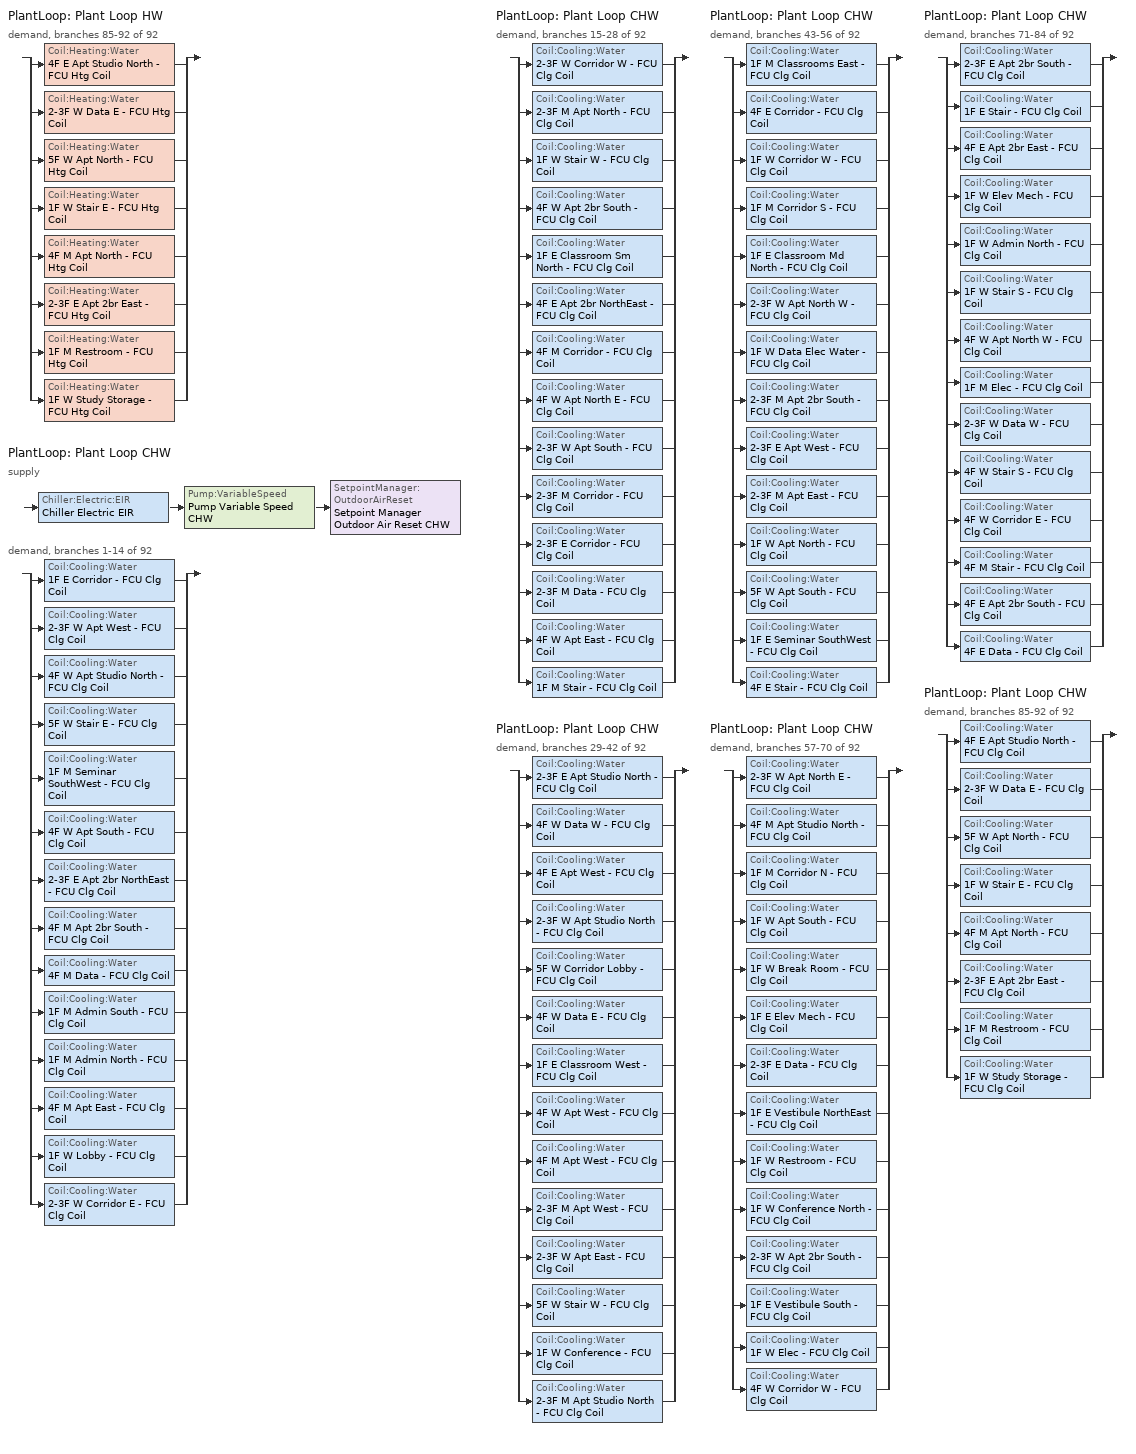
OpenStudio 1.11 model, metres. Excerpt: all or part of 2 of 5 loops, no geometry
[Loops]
PlantLoop 'Plant Loop HW'
 demand, branches 85-92 of 92: split
  | Coil:Heating:Water '4F E Apt Studio North - FCU Htg Coil'
  | Coil:Heating:Water '2-3F W Data E - FCU Htg Coil'
  | Coil:Heating:Water '5F W Apt North - FCU Htg Coil'
  | Coil:Heating:Water '1F W Stair E - FCU Htg Coil'
  | Coil:Heating:Water '4F M Apt North - FCU Htg Coil'
  | Coil:Heating:Water '2-3F E Apt 2br East - FCU Htg Coil'
  | Coil:Heating:Water '1F M Restroom - FCU Htg Coil'
  | Coil:Heating:Water '1F W Study Storage - FCU Htg Coil'
PlantLoop 'Plant Loop CHW'
 supply: Chiller:Electric:EIR 'Chiller Electric EIR' > Pump:VariableSpeed 'Pump Variable Speed CHW' > SetpointManager:OutdoorAirReset 'Setpoint Manager Outdoor Air Reset CHW'
 demand, branches 1-14 of 92: split
  | Coil:Cooling:Water '1F E Corridor - FCU Clg Coil'
  | Coil:Cooling:Water '2-3F W Apt West - FCU Clg Coil'
  | Coil:Cooling:Water '4F W Apt Studio North - FCU Clg Coil'
  | Coil:Cooling:Water '5F W Stair E - FCU Clg Coil'
  | Coil:Cooling:Water '1F M Seminar SouthWest - FCU Clg Coil'
  | Coil:Cooling:Water '4F W Apt South - FCU Clg Coil'
  | Coil:Cooling:Water '2-3F E Apt 2br NorthEast - FCU Clg Coil'
  | Coil:Cooling:Water '4F M Apt 2br South - FCU Clg Coil'
  | Coil:Cooling:Water '4F M Data - FCU Clg Coil'
  | Coil:Cooling:Water '1F M Admin South - FCU Clg Coil'
  | Coil:Cooling:Water '1F M Admin North - FCU Clg Coil'
  | Coil:Cooling:Water '4F M Apt East - FCU Clg Coil'
  | Coil:Cooling:Water '1F W Lobby - FCU Clg Coil'
  | Coil:Cooling:Water '2-3F W Corridor E - FCU Clg Coil'
PlantLoop 'Plant Loop CHW'
 demand, branches 15-28 of 92: split
  | Coil:Cooling:Water '2-3F W Corridor W - FCU Clg Coil'
  | Coil:Cooling:Water '2-3F M Apt North - FCU Clg Coil'
  | Coil:Cooling:Water '1F W Stair W - FCU Clg Coil'
  | Coil:Cooling:Water '4F W Apt 2br South - FCU Clg Coil'
  | Coil:Cooling:Water '1F E Classroom Sm North - FCU Clg Coil'
  | Coil:Cooling:Water '4F E Apt 2br NorthEast - FCU Clg Coil'
  | Coil:Cooling:Water '4F M Corridor - FCU Clg Coil'
  | Coil:Cooling:Water '4F W Apt North E - FCU Clg Coil'
  | Coil:Cooling:Water '2-3F W Apt South - FCU Clg Coil'
  | Coil:Cooling:Water '2-3F M Corridor - FCU Clg Coil'
  | Coil:Cooling:Water '2-3F E Corridor - FCU Clg Coil'
  | Coil:Cooling:Water '2-3F M Data - FCU Clg Coil'
  | Coil:Cooling:Water '4F W Apt East - FCU Clg Coil'
  | Coil:Cooling:Water '1F M Stair - FCU Clg Coil'
PlantLoop 'Plant Loop CHW'
 demand, branches 29-42 of 92: split
  | Coil:Cooling:Water '2-3F E Apt Studio North - FCU Clg Coil'
  | Coil:Cooling:Water '4F W Data W - FCU Clg Coil'
  | Coil:Cooling:Water '4F E Apt West - FCU Clg Coil'
  | Coil:Cooling:Water '2-3F W Apt Studio North - FCU Clg Coil'
  | Coil:Cooling:Water '5F W Corridor Lobby - FCU Clg Coil'
  | Coil:Cooling:Water '4F W Data E - FCU Clg Coil'
  | Coil:Cooling:Water '1F E Classroom West - FCU Clg Coil'
  | Coil:Cooling:Water '4F W Apt West - FCU Clg Coil'
  | Coil:Cooling:Water '4F M Apt West - FCU Clg Coil'
  | Coil:Cooling:Water '2-3F M Apt West - FCU Clg Coil'
  | Coil:Cooling:Water '2-3F W Apt East - FCU Clg Coil'
  | Coil:Cooling:Water '5F W Stair W - FCU Clg Coil'
  | Coil:Cooling:Water '1F W Conference - FCU Clg Coil'
  | Coil:Cooling:Water '2-3F M Apt Studio North - FCU Clg Coil'
PlantLoop 'Plant Loop CHW'
 demand, branches 43-56 of 92: split
  | Coil:Cooling:Water '1F M Classrooms East - FCU Clg Coil'
  | Coil:Cooling:Water '4F E Corridor - FCU Clg Coil'
  | Coil:Cooling:Water '1F W Corridor W - FCU Clg Coil'
  | Coil:Cooling:Water '1F M Corridor S - FCU Clg Coil'
  | Coil:Cooling:Water '1F E Classroom Md North - FCU Clg Coil'
  | Coil:Cooling:Water '2-3F W Apt North W - FCU Clg Coil'
  | Coil:Cooling:Water '1F W Data Elec Water - FCU Clg Coil'
  | Coil:Cooling:Water '2-3F M Apt 2br South - FCU Clg Coil'
  | Coil:Cooling:Water '2-3F E Apt West - FCU Clg Coil'
  | Coil:Cooling:Water '2-3F M Apt East - FCU Clg Coil'
  | Coil:Cooling:Water '1F W Apt North - FCU Clg Coil'
  | Coil:Cooling:Water '5F W Apt South - FCU Clg Coil'
  | Coil:Cooling:Water '1F E Seminar SouthWest - FCU Clg Coil'
  | Coil:Cooling:Water '4F E Stair - FCU Clg Coil'
PlantLoop 'Plant Loop CHW'
 demand, branches 57-70 of 92: split
  | Coil:Cooling:Water '2-3F W Apt North E - FCU Clg Coil'
  | Coil:Cooling:Water '4F M Apt Studio North - FCU Clg Coil'
  | Coil:Cooling:Water '1F M Corridor N - FCU Clg Coil'
  | Coil:Cooling:Water '1F W Apt South - FCU Clg Coil'
  | Coil:Cooling:Water '1F W Break Room - FCU Clg Coil'
  | Coil:Cooling:Water '1F E Elev Mech - FCU Clg Coil'
  | Coil:Cooling:Water '2-3F E Data - FCU Clg Coil'
  | Coil:Cooling:Water '1F E Vestibule NorthEast - FCU Clg Coil'
  | Coil:Cooling:Water '1F W Restroom - FCU Clg Coil'
  | Coil:Cooling:Water '1F W Conference North - FCU Clg Coil'
  | Coil:Cooling:Water '2-3F W Apt 2br South - FCU Clg Coil'
  | Coil:Cooling:Water '1F E Vestibule South - FCU Clg Coil'
  | Coil:Cooling:Water '1F W Elec - FCU Clg Coil'
  | Coil:Cooling:Water '4F W Corridor W - FCU Clg Coil'
PlantLoop 'Plant Loop CHW'
 demand, branches 71-84 of 92: split
  | Coil:Cooling:Water '2-3F E Apt 2br South - FCU Clg Coil'
  | Coil:Cooling:Water '1F E Stair - FCU Clg Coil'
  | Coil:Cooling:Water '4F E Apt 2br East - FCU Clg Coil'
  | Coil:Cooling:Water '1F W Elev Mech - FCU Clg Coil'
  | Coil:Cooling:Water '1F W Admin North - FCU Clg Coil'
  | Coil:Cooling:Water '1F W Stair S - FCU Clg Coil'
  | Coil:Cooling:Water '4F W Apt North W - FCU Clg Coil'
  | Coil:Cooling:Water '1F M Elec - FCU Clg Coil'
  | Coil:Cooling:Water '2-3F W Data W - FCU Clg Coil'
  | Coil:Cooling:Water '4F W Stair S - FCU Clg Coil'
  | Coil:Cooling:Water '4F W Corridor E - FCU Clg Coil'
  | Coil:Cooling:Water '4F M Stair - FCU Clg Coil'
  | Coil:Cooling:Water '4F E Apt 2br South - FCU Clg Coil'
  | Coil:Cooling:Water '4F E Data - FCU Clg Coil'
PlantLoop 'Plant Loop CHW'
 demand, branches 85-92 of 92: split
  | Coil:Cooling:Water '4F E Apt Studio North - FCU Clg Coil'
  | Coil:Cooling:Water '2-3F W Data E - FCU Clg Coil'
  | Coil:Cooling:Water '5F W Apt North - FCU Clg Coil'
  | Coil:Cooling:Water '1F W Stair E - FCU Clg Coil'
  | Coil:Cooling:Water '4F M Apt North - FCU Clg Coil'
  | Coil:Cooling:Water '2-3F E Apt 2br East - FCU Clg Coil'
  | Coil:Cooling:Water '1F M Restroom - FCU Clg Coil'
  | Coil:Cooling:Water '1F W Study Storage - FCU Clg Coil'
[Sizing:Zone] Zone Cooling Design Supply Air Temperature Input Method=SupplyAirTemperature; Zone Cooling Design Supply Air Temperature {C}=12.7778; Zone Cooling Design Supply Air Temperature Difference {deltaC}=11.11; Zone Heating Design Supply Air Temperature Input Method=SupplyAirTemperature; Zone Heating Design Supply Air Temperature {C}=40; Zone Heating Design Supply Air Temperature Difference {deltaC}=11.11; Zone Cooling Design Supply Air Humidity Ratio {kg-H2O/kg-air}=0.0085; Zone Heating Design Supply Air Humidity Ratio {kg-H2O/kg-air}=0.008; Cooling Design Air Flow Method=DesignDay; Heating Design Air Flow Method=DesignDay; Account for Dedicated Outdoor Air System=No; Dedicated Outdoor Air System Control Strategy=NeutralSupplyAir; Dedicated Outdoor Air Low Setpoint Temperature for Design {C}=Autosize; Dedicated Outdoor Air High Setpoint Temperature for Design {C}=Autosize
1F W Stair E; 4F E Apt Studio North; 2-3F W Data E; 5F W Apt North; 2-3F E Apt 2br East; 4F M Apt North
[Zone equipment]
1F W Stair E: 1F W Stair E - FCU
4F E Apt Studio North: 4F E Apt Studio North - FCU, 4F E Apt Studio North EF
2-3F W Data E: 2-3F W Data E - FCU
5F W Apt North: 5F W Apt North - FCU, 5F W Apt North EF
2-3F E Apt 2br East: 2-3F E Apt 2br East - FCU, 2-3F E Apt 2br East EF
4F M Apt North: 4F M Apt North - FCU, 4F M Apt North EF
[PlantLoop]
Plant Loop CHW: Maximum Loop Temperature {C}=15.5556; Minimum Loop Temperature {C}=5.68434e-14; Maximum Loop Flow Rate {m3/s}=Autosize; Plant Loop Volume {m3}=Autocalculate; Load Distribution Scheme=Optimal
[Sizing:Plant]
Plant Loop CHW: Loop Type=Cooling; Design Loop Exit Temperature {C}=6.66667; Loop Design Temperature Difference {deltaC}=6.66667; Sizing Option=NonCoincident; Zone Timesteps in Averaging Window=1; Coincident Sizing Factor Mode=None
[SetpointManager:OutdoorAirReset]
Setpoint Manager Outdoor Air Reset CHW: Control Variable=Temperature; Setpoint at Outdoor Low Temperature {C}=11.1111; Outdoor Low Temperature {C}=4.44444; Setpoint at Outdoor High Temperature {C}=6.66667; Outdoor High Temperature {C}=15.5556
[Chiller:Electric:EIR]
Chiller Electric EIR: Reference Capacity {W}=910513; Reference COP {W/W}=4.1; Reference Leaving Chilled Water Temperature {C}=8.88889; Reference Entering Condenser Fluid Temperature {C}=18.3333; Reference Chilled Water Flow Rate {m3/s}=0.0326176; Cooling Capacity Function of Temperature Curve=Curve Biquadratic 1; Electric Input to Cooling Output Ratio Function of Temperature Curve=Curve Biquadratic 2; Electric Input to Cooling Output Ratio Function of Part Load Ratio Curve=Curve Quadratic 1; Minimum Part Load Ratio=0.1; Minimum Unloading Ratio=0.2; Condenser Type=EvaporativelyCooled; Chiller Flow Mode=ConstantFlow; Design Heat Recovery Water Flow Rate {m3/s}=0; Sizing Factor=1; Basin Heater Capacity {W/K}=0; Basin Heater Setpoint Temperature {C}=10
[Coil:Heating:Water] Performance Input Method=NominalCapacity; Rated Inlet Water Temperature {C}=60; Rated Inlet Air Temperature {C}=20; Rated Outlet Water Temperature {C}=29.4444; Rated Outlet Air Temperature {C}=29.4444
Name | Availability Schedule | Rated Capacity {W}
4F E Apt Studio North - FCU Htg Coil | Always On Discrete | 11425.1
2-3F W Data E - FCU Htg Coil | Always OFF | 0
5F W Apt North - FCU Htg Coil | Always On Discrete | 18814
1F W Stair E - FCU Htg Coil | Always On Discrete | 5158.05
4F M Apt North - FCU Htg Coil | Always On Discrete | 7388.91
2-3F E Apt 2br East - FCU Htg Coil | Always On Discrete | Autosize
1F M Restroom - FCU Htg Coil | Always On Discrete | 1434.58
1F W Study Storage - FCU Htg Coil | Always On Discrete | 7344.95
[Coil:Cooling:Water] Design Inlet Water Temperature {C}=7.77778; Design Inlet Air Temperature {C}=21.1111; Design Outlet Air Temperature {C}=14.4444; Type of Analysis=SimpleAnalysis; Heat Exchanger Configuration=CounterFlow
Name | Availability Schedule | Design Water Flow Rate {m3/s} | Design Air Flow Rate {m3/s}
1F E Corridor - FCU Clg Coil; 2-3F W Apt West - FCU Clg Coil; 4F W Apt Studio North - FCU Clg Coil; 5F W Stair E - FCU Clg Coil; 1F M Seminar SouthWest - FCU Clg Coil; 4F W Apt South - FCU Clg Coil; 2-3F E Apt 2br NorthEast - FCU Clg Coil; 4F M Apt 2br South - FCU Clg Coil; 4F M Data - FCU Clg Coil; 1F M Admin South - FCU Clg Coil; 1F M Admin North - FCU Clg Coil; 4F M Apt East - FCU Clg Coil; 1F W Lobby - FCU Clg Coil; 2-3F W Corridor E - FCU Clg Coil; 2-3F W Corridor W - FCU Clg Coil; 2-3F M Apt North - FCU Clg Coil; 4F W Apt 2br South - FCU Clg Coil; 4F E Apt 2br NorthEast - FCU Clg Coil; 4F M Corridor - FCU Clg Coil; 4F W Apt North E - FCU Clg Coil; 2-3F W Apt South - FCU Clg Coil; 2-3F M Corridor - FCU Clg Coil; 2-3F E Corridor - FCU Clg Coil; 2-3F M Data - FCU Clg Coil; 4F W Apt East - FCU Clg Coil; 2-3F E Apt Studio North - FCU Clg Coil; 4F W Data W - FCU Clg Coil; 4F E Apt West - FCU Clg Coil; 2-3F W Apt Studio North - FCU Clg Coil; 5F W Corridor Lobby - FCU Clg Coil; 4F W Data E - FCU Clg Coil; 1F E Classroom West - FCU Clg Coil; 4F W Apt West - FCU Clg Coil; 4F M Apt West - FCU Clg Coil; 2-3F M Apt West - FCU Clg Coil; 2-3F W Apt East - FCU Clg Coil; 5F W Stair W - FCU Clg Coil; 1F W Conference - FCU Clg Coil; 2-3F M Apt Studio North - FCU Clg Coil; 1F M Classrooms East - FCU Clg Coil; 4F E Corridor - FCU Clg Coil; 1F M Corridor S - FCU Clg Coil; 2-3F W Apt North W - FCU Clg Coil; 1F W Data Elec Water - FCU Clg Coil; 2-3F M Apt 2br South - FCU Clg Coil; 2-3F E Apt West - FCU Clg Coil; 2-3F M Apt East - FCU Clg Coil; 1F W Apt North - FCU Clg Coil; 5F W Apt South - FCU Clg Coil; 1F E Seminar SouthWest - FCU Clg Coil; 4F E Stair - FCU Clg Coil; 2-3F W Apt North E - FCU Clg Coil; 4F M Apt Studio North - FCU Clg Coil; 1F M Corridor N - FCU Clg Coil; 1F W Apt South - FCU Clg Coil; 1F W Break Room - FCU Clg Coil; 1F E Elev Mech - FCU Clg Coil; 2-3F E Data - FCU Clg Coil; 1F W Restroom - FCU Clg Coil; 1F W Conference North - FCU Clg Coil; 2-3F W Apt 2br South - FCU Clg Coil; 1F W Elec - FCU Clg Coil; 4F W Corridor W - FCU Clg Coil; 2-3F E Apt 2br South - FCU Clg Coil; 4F E Apt 2br East - FCU Clg Coil; 1F W Elev Mech - FCU Clg Coil; 1F W Admin North - FCU Clg Coil; 4F W Apt North W - FCU Clg Coil; 1F M Elec - FCU Clg Coil; 2-3F W Data W - FCU Clg Coil; 4F W Stair S - FCU Clg Coil; 4F W Corridor E - FCU Clg Coil; 4F M Stair - FCU Clg Coil; 4F E Apt 2br South - FCU Clg Coil; 4F E Data - FCU Clg Coil; 4F E Apt Studio North - FCU Clg Coil; 2-3F W Data E - FCU Clg Coil; 5F W Apt North - FCU Clg Coil; 4F M Apt North - FCU Clg Coil; 2-3F E Apt 2br East - FCU Clg Coil; 1F M Restroom - FCU Clg Coil; 1F W Study Storage - FCU Clg Coil | Always On Discrete
1F W Stair W - FCU Clg Coil; 1F M Stair - FCU Clg Coil; 1F E Vestibule NorthEast - FCU Clg Coil; 1F E Vestibule South - FCU Clg Coil; 1F E Stair - FCU Clg Coil; 1F W Stair S - FCU Clg Coil; 1F W Stair E - FCU Clg Coil | Always OFF
1F E Classroom Sm North - FCU Clg Coil; 1F E Classroom Md North - FCU Clg Coil | Always On Discrete | Autosize
1F W Corridor W - FCU Clg Coil | Always On Discrete | Autosize | Autosize
[ZoneHVAC:FourPipeFanCoil] Availability Schedule=Always On Discrete; Capacity Control Method=CyclingFan; Maximum Supply Air Flow Rate {m3/s}=autosize; Maximum Outdoor Air Flow Rate {m3/s}=0
Name | Medium Speed Supply Air Flow Ratio | Supply Air Fan | Cooling Coil | Maximum Cold Water Flow Rate {m3/s} | Heating Coil | Maximum Hot Water Flow Rate {m3/s} | Low Speed Supply Air Flow Ratio | Outdoor Air Schedule
4F E Apt Studio North - FCU | 0.66 | 4F E Apt Studio North - FCU Fan | 4F E Apt Studio North - FCU Clg Coil | autosize | 4F E Apt Studio North - FCU Htg Coil | autosize
2-3F W Data E - FCU |  | 2-3F W Data E - FCU Fan | 2-3F W Data E - FCU Clg Coil | autosize | 2-3F W Data E - FCU Htg Coil | autosize
5F W Apt North - FCU |  | 5F W Apt North - FCU Fan | 5F W Apt North - FCU Clg Coil | autosize | 5F W Apt North - FCU Htg Coil | Autosize | 0.33
1F W Stair E - FCU |  | 1F W Stair E - FCU Fan | 1F W Stair E - FCU Clg Coil | autosize | 1F W Stair E - FCU Htg Coil | autosize
4F M Apt North - FCU |  | 4F M Apt North - FCU Fan | 4F M Apt North - FCU Clg Coil | autosize | 4F M Apt North - FCU Htg Coil | autosize
2-3F E Apt 2br East - FCU | 0.66 | 2-3F E Apt 2br East - FCU Fan | 2-3F E Apt 2br East - FCU Clg Coil | Autosize | 2-3F E Apt 2br East - FCU Htg Coil | autosize
1F M Restroom - FCU |  | 1F M Restroom - FCU Fan | 1F M Restroom - FCU Clg Coil | autosize | 1F M Restroom - FCU Htg Coil | autosize
1F W Study Storage - FCU |  | 1F W Study Storage - FCU Fan | 1F W Study Storage - FCU Clg Coil | autosize | 1F W Study Storage - FCU Htg Coil | autosize |  | ControllerOutdoorAir - Offices
[Fan:ZoneExhaust] Fan Efficiency=0.6; Pressure Rise {Pa}=62.2722; System Availability Manager Coupling Mode=Decoupled
Name | Maximum Flow Rate {m3/s}
5F W Apt North EF | 0.141584
2-3F E Apt 2br East EF | 0.0707921
4F E Apt Studio North EF | 0.0943895
4F M Apt North EF | 0.0471947
[Pump:VariableSpeed]
Pump Variable Speed CHW: Rated Flow Rate {m3/s}=0.0378541; Rated Pump Head {Pa}=418469; Motor Efficiency=0.94; Pump Control Type=Intermittent
[Fan:OnOff] Availability Schedule=Always On Discrete; Fan Efficiency=0.7; Motor Efficiency=0.9; Motor In Airstream Fraction=1
Name | Pressure Rise {Pa} | Maximum Flow Rate {m3/s} | Fan Power Ratio Function of Speed Ratio Curve | Fan Efficiency Ratio Function of Speed Ratio Curve
2-3F E Apt 2br East - FCU Fan | 746.435 | 1.49135 | Fan On Off Power Curve 22 | Fan On Off Efficiency Curve 22
5F W Apt North - FCU Fan | 498.044 | 1.57158 | Fan On Off Power Curve 27 | Fan On Off Efficiency Curve 27
1F M Restroom - FCU Fan | 368.553 | 0.117987 | Fan On Off Power Curve 28 | Fan On Off Efficiency Curve 28
4F M Apt North - FCU Fan | 653.462 | 0.665446 | Fan On Off Power Curve 29 | Fan On Off Efficiency Curve 29
1F W Study Storage - FCU Fan | 273.535 | 0.604093 | Fan On Off Power Curve 31 | Fan On Off Efficiency Curve 31
1F W Stair E - FCU Fan | 368.553 | 0.471947 | Fan On Off Power Curve 67 | Fan On Off Efficiency Curve 67
2-3F W Data E - FCU Fan | 2126.26 | 0.245413 | Fan On Off Power Curve 74 | Fan On Off Efficiency Curve 74
4F E Apt Studio North - FCU Fan | 383.909 | 0.906139 | Fan On Off Power Curve 90 | Fan On Off Efficiency Curve 90
[Schedule:Ruleset]
Name | Default Day Schedule
ControllerOutdoorAir - Offices | Schedule Day 18
Always OFF | Schedule Day 12
[Schedule:Day]
Schedule Day 18: 7, 0, 0, 17, 0, 1, 24, 0, 0
Schedule Day 12: 24, 0, 0
[Curve:Biquadratic] Minimum Value of x=0; Maximum Value of x=20; Minimum Value of y=0; Maximum Value of y=50
Name | Coefficient1 Constant | Coefficient2 x | Coefficient3 x**2 | Coefficient4 y | Coefficient5 y**2 | Coefficient6 x*y
Curve Biquadratic 1 | 0.400707 | 0.0186155 | 7.199e-05 | 0.00177296 | -2.014e-05 | -8.273e-05
Curve Biquadratic 2 | 0.990066 | -0.00584144 | 0.00016454 | -0.00661136 | 0.00016808 | 0.00022501
[Schedule:Constant]
Always On Discrete: Value=1
[Curve:Quadratic]
Curve Quadratic 1: Coefficient1 Constant=0.0636912; Coefficient2 x=0.584888; Coefficient3 x**2=0.352803; Minimum Value of x=0; Maximum Value of x=1.2
[Curve:Exponent] Coefficient1 Constant=1; Coefficient2 Constant=0; Coefficient3 Constant=0; Minimum Value of x=0; Maximum Value of x=1
Fan On Off Power Curve 22; Fan On Off Power Curve 27; Fan On Off Power Curve 28; Fan On Off Power Curve 29; Fan On Off Power Curve 31; Fan On Off Power Curve 67; Fan On Off Power Curve 74; Fan On Off Power Curve 90
[Curve:Cubic] Coefficient1 Constant=1; Coefficient2 x=0; Coefficient3 x**2=0; Coefficient4 x**3=0; Minimum Value of x=0; Maximum Value of x=1
Fan On Off Efficiency Curve 22; Fan On Off Efficiency Curve 27; Fan On Off Efficiency Curve 28; Fan On Off Efficiency Curve 29; Fan On Off Efficiency Curve 31; Fan On Off Efficiency Curve 67; Fan On Off Efficiency Curve 74; Fan On Off Efficiency Curve 90
